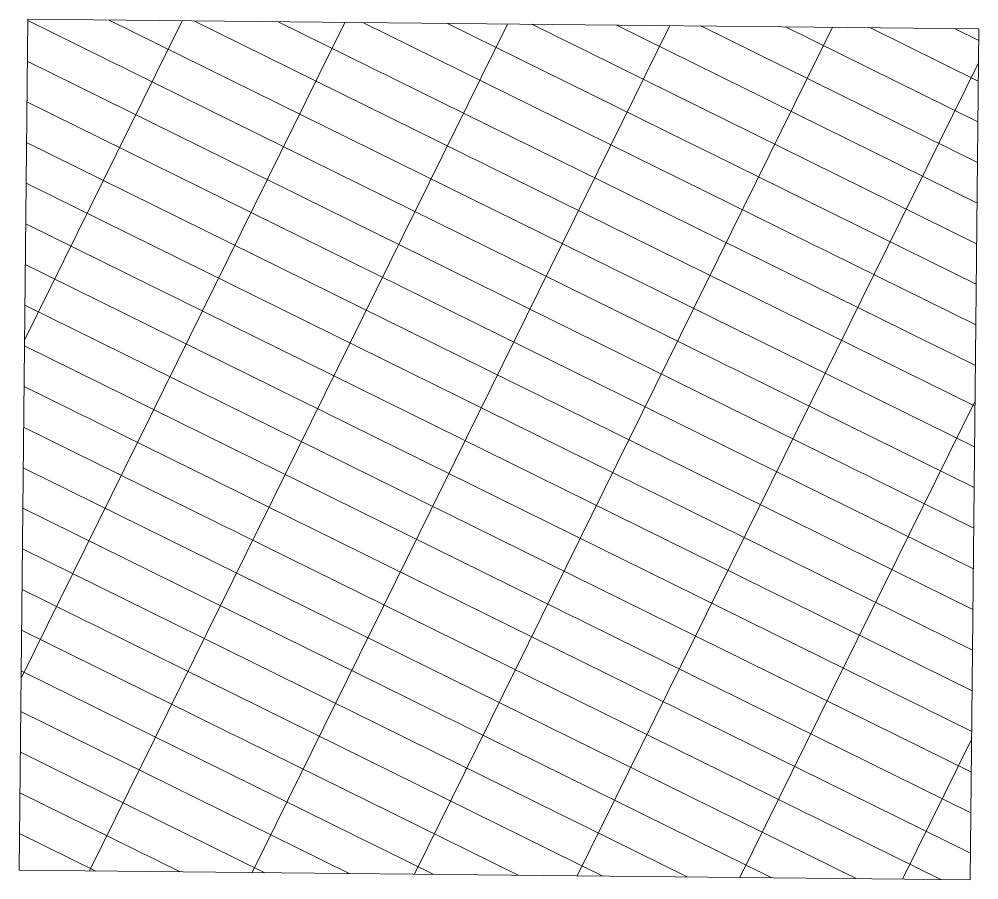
# Model space of a CAD drawing. Header units: feet. Extents: x -1.88 to 2.21, y -1.88 to 1.79.
import ezdxf

# ---------------------------------------------------------------- set-up
doc = ezdxf.new("R2010")
doc.units = ezdxf.units.FT
doc.header["$MEASUREMENT"] = 0
doc.layers.add('CONCRETE', color=131, linetype='Continuous', lineweight=15)

msp = doc.modelspace()

# ---------------------------------------------------------------- hatches: boundary and pattern name
at = {"layer": 'CONCRETE'}
h = msp.add_hatch(dxfattribs=at)
h.set_pattern_fill('ACET-2D-GRATE', color=256, scale=5, angle=359.4243, style=0)
h.set_pattern_definition([(333.73852, (63.10142, 201.29384), (0.06913568, 0.14012252), []), (63.73852, (63.1014, 201.29384), (-0.56049, 0.2765427), [])])
h.paths.add_polyline_path([(-1.8457, 1.7883), (-1.8822, -1.8422), (2.1744, -1.8829), (2.2109, 1.7476)])

# ---------------------------------------------------------------- linework, layer by layer
msp.add_lwpolyline([(-1.8457, 1.7883), (2.2109, 1.7476), (2.1744, -1.8829), (-1.8822, -1.8422)], close=True, dxfattribs=at)

doc.saveas('drawing.dxf')
